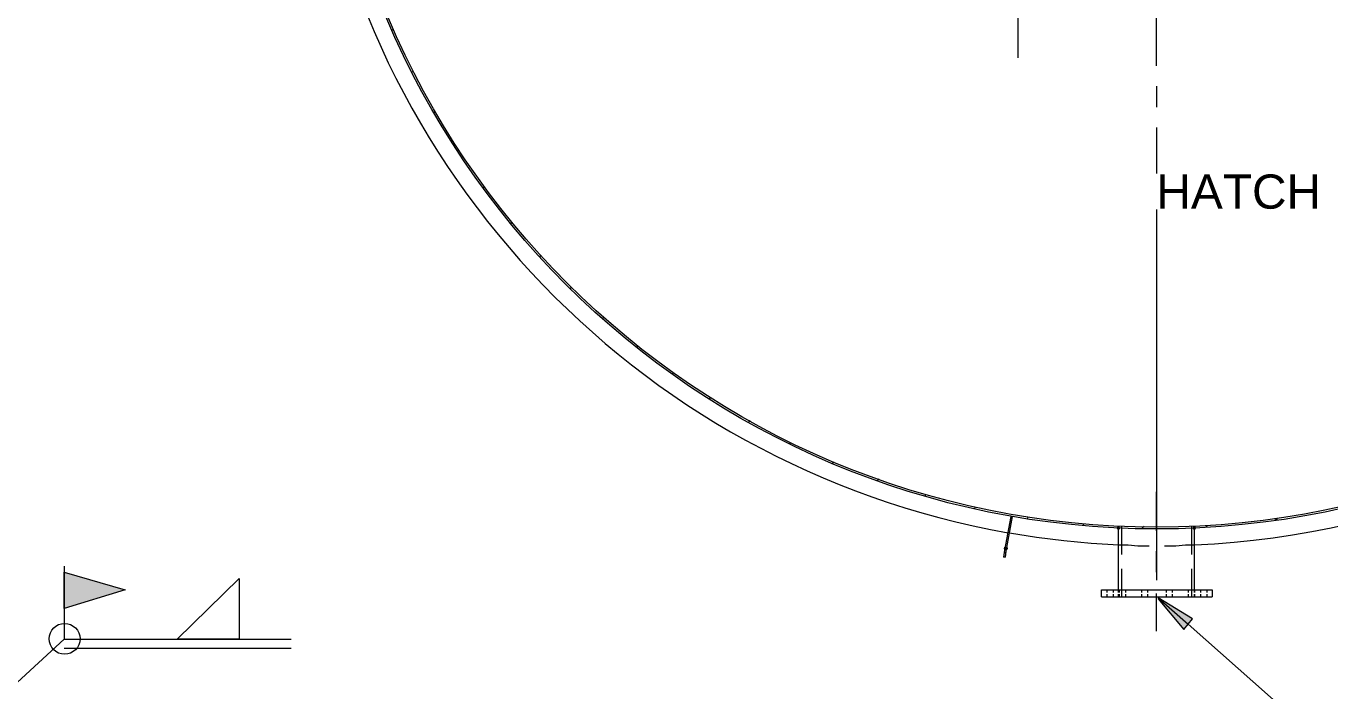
# Model space of a CAD drawing. Header units: millimetres. Extents: x 0 to 62767, y -13570 to 23963.
# Drawn here: x 11442 to 14254, y 2458 to 3893 of the extents above; entities that cross this region are included whole.
import ezdxf

# ---------------------------------------------------------------- set-up
doc = ezdxf.new("R2010")
doc.units = ezdxf.units.MM

msp = doc.modelspace()

# ---------------------------------------------------------------- hatches: boundary and pattern name
h = msp.add_hatch(color=7)
edge = h.paths.add_edge_path()
edge.add_arc((13798.095, 2809.524), 3.81, 0, 360)
h = msp.add_hatch(color=7)
edge = h.paths.add_edge_path()
edge.add_arc((13798.095, 2809.524), 3.81, 0, 360)
h = msp.add_hatch(color=7)
edge = h.paths.add_edge_path()
edge.add_arc((13961.905, 2809.524), 3.81, 0, 360)
h = msp.add_hatch(color=7)
edge = h.paths.add_edge_path()
edge.add_arc((13961.905, 2809.524), 3.81, 0, 360)
h = msp.add_hatch(color=7)
edge = h.paths.add_edge_path()
edge.add_arc((13554.286, 2765.714), 3.81, 0, 360)
h = msp.add_hatch(color=7)
edge = h.paths.add_edge_path()
edge.add_arc((13556.191, 2765.714), 3.81, 0, 360)
h = msp.add_hatch(color=7)
h.dxf.hatch_style = 2
h.paths.add_polyline_path([(11523.809, 2714.286), (11523.809, 2636.19), (11655.238, 2676.19)])
h = msp.add_hatch(color=7)
h.dxf.hatch_style = 2
h.paths.add_polyline_path([(13958.095, 2613.333), (13880, 2660.952), (13939.047, 2590.476)])

# ---------------------------------------------------------------- linework, layer by layer
at = {"color": 7, "lineweight": 0}
for points in [[(13880, 3807.619), (13880, 4611.428), (13880, 4535.238)], [(13580.952, 3986.666), (13580.952, 3824.762)], [(12177.943, 3915.914), (12192.317, 3881.67), (12207.357, 3847.778), (12223.056, 3814.247), (12239.405, 3781.084), (12256.397, 3748.299), (12274.024, 3715.899), (12292.279, 3683.894), (12311.153, 3652.29), (12330.639, 3621.098), (12350.728, 3590.325), (12371.414, 3559.979), (12392.688, 3530.07), (12414.543, 3500.605), (12436.971, 3471.593), (12459.963, 3443.042), (12483.513, 3414.961), (12507.612, 3387.357), (12532.253, 3360.241), (12557.427, 3333.619), (12583.128, 3307.5), (12609.347, 3281.893), (12636.076, 3256.806), (12663.308, 3232.248), (12691.035, 3208.226), (12719.249, 3184.75), (12747.943, 3161.827), (12777.108, 3139.467), (12806.736, 3117.677), (12836.821, 3096.466), (12867.353, 3075.842), (12898.326, 3055.814), (12929.732, 3036.389), (12961.562, 3017.578), (12993.81, 2999.387), (13026.466, 2981.826), (13059.525, 2964.902), (13092.976, 2948.624), (13126.814, 2933.001), (13161.029, 2918.041), (13195.615, 2903.752), (13230.563, 2890.143), (13265.866, 2877.222), (13301.516, 2864.998), (13337.505, 2853.478), (13373.825, 2842.672), (13410.469, 2832.587), (13447.429, 2823.233), (13484.696, 2814.617), (13522.264, 2806.748), (13560.124, 2799.634)], [(13880, 3763.809), (13880, 3718.095)], [(13880, 3674.286), (13880, 3575.238)], [(13880, 3497.143), (13880, 2697.143)], [(13880, 2813.333), (13880, 2887.619)], [(13554.286, 2746.667), (13556.191, 2760), (13569.523, 2834.286), (13565.714, 2834.286), (13552.38, 2761.905), (13550.476, 2746.667)], [(13798.095, 2811.428), (13798.095, 2813.333)], [(13798.095, 2811.428), (13798.095, 2813.333)], [(13805.714, 2752.381), (13805.714, 2813.333)], [(13880, 2803.809), (13880, 2815.238)], [(13956.19, 2752.381), (13956.19, 2813.333)], [(13961.905, 2811.428), (13961.905, 2813.333)], [(13961.905, 2811.428), (13961.905, 2813.333)], [(13962.735, 2773.249), (14005.135, 2775.627), (14047.452, 2778.983), (14089.67, 2783.312), (14131.77, 2788.614), (14173.737, 2794.886), (14215.554, 2802.125), (14257.203, 2810.33), (14298.669, 2819.498)], [(13560, 2800), (13561.904, 2800), (13563.81, 2800)], [(13562.889, 2799.143), (13621.532, 2789.819), (13680.43, 2782.394), (13739.537, 2776.875), (13798.807, 2773.265)], [(13798.095, 2676.19), (13798.095, 2809.524)], [(13961.905, 2676.19), (13961.905, 2809.524)], [(13798.095, 2773.333), (13819.048, 2773.333), (13840, 2771.428), (13860.952, 2771.428), (13864.761, 2771.428)], [(13880, 2714.286), (13880, 2760)], [(13897.143, 2771.428), (13900.952, 2771.428), (13921.905, 2771.428), (13942.857, 2773.333), (13961.905, 2773.333)], [(13554.286, 2746.667), (13550.476, 2746.667)], [(13556.191, 2756.19), (13554.286, 2756.19), (13552.38, 2756.19)], [(11523.809, 2727.619), (11523.809, 2569.524)], [(11767.619, 2569.524), (11900.952, 2700.952), (11900.952, 2569.524)], [(13805.714, 2660.952), (13805.714, 2721.905)], [(13956.19, 2660.952), (13956.19, 2721.905)], [(13761.905, 2660.952), (13761.905, 2676.19), (14000, 2676.19), (14000, 2660.952)], [(13773.333, 2676.19), (13773.333, 2670.476)], [(13786.666, 2676.19), (13786.666, 2670.476)], [(13798.095, 2670.476), (13798.095, 2676.19)], [(13798.095, 2670.476), (13798.095, 2676.19)], [(13800, 2676.19), (13800, 2670.476)], [(13813.333, 2676.19), (13813.333, 2670.476)], [(13847.619, 2676.19), (13847.619, 2670.476)], [(13860.952, 2676.19), (13860.952, 2670.476)], [(13900.952, 2676.19), (13900.952, 2670.476)], [(13914.286, 2676.19), (13914.286, 2670.476)], [(13948.571, 2676.19), (13948.571, 2670.476)], [(13961.905, 2670.476), (13961.905, 2676.19)], [(13975.238, 2676.19), (13975.238, 2670.476)], [(13988.572, 2676.19), (13988.572, 2670.476)], [(13761.905, 2660.952), (14000, 2660.952)], [(13773.333, 2666.667), (13773.333, 2660.952)], [(13786.666, 2666.667), (13786.666, 2660.952)], [(13798.095, 2660.952), (13798.095, 2666.667)], [(13798.095, 2660.952), (13798.095, 2666.667)], [(13800, 2666.667), (13800, 2660.952)], [(13813.333, 2666.667), (13813.333, 2660.952)], [(13847.619, 2666.667), (13847.619, 2660.952)], [(13860.952, 2666.667), (13860.952, 2660.952)], [(13880, 2660.952), (13880, 2668.571)], [(13880, 2586.667), (13880, 2660.952)], [(13958.095, 2613.333), (13883.81, 2659.048), (13948.571, 2601.905), (14196.191, 2382.857)], [(13883.81, 2657.143), (13939.047, 2590.476)], [(13900.952, 2666.667), (13900.952, 2660.952)], [(13914.286, 2666.667), (13914.286, 2660.952)], [(13948.571, 2666.667), (13948.571, 2660.952)], [(13961.905, 2660.952), (13961.905, 2666.667)], [(13961.905, 2666.667), (13961.905, 2660.952)], [(13961.905, 2660.952), (13961.905, 2666.667)], [(13975.238, 2666.667), (13975.238, 2660.952)], [(13988.572, 2666.667), (13988.572, 2660.952)], [(13939.047, 2590.476), (13958.095, 2613.333)], [(11523.809, 2569.524), (11264.762, 2331.429)], [(11523.809, 2569.524), (12013.333, 2569.524)], [(11900.952, 2569.524), (11767.619, 2569.524)], [(11523.809, 2550.476), (12013.333, 2550.476)]]:
    msp.add_lwpolyline(points, dxfattribs=at)
at = {"color": 179, "lineweight": 0, "true_color": 0x1e1e47}
for points in [[(12230.476, 3883.809), (12234.286, 3887.619)], [(12274.286, 3794.286), (12278.095, 3796.19)], [(12321.905, 3706.667), (12323.809, 3708.571)], [(12373.333, 3622.857), (12375.237, 3624.762)], [(12428.571, 3544.762), (12430.477, 3546.667)], [(12487.618, 3466.667), (12489.524, 3470.476)], [(12550.476, 3396.19), (12552.38, 3398.095)], [(12615.238, 3327.619), (12619.047, 3329.524)], [(12685.715, 3260.952), (12687.619, 3264.762)], [(12759.999, 3200), (12761.905, 3203.81)], [(12836.19, 3142.857), (12838.094, 3144.762)], [(12916.19, 3087.619), (12918.095, 3091.429)], [(13000, 3038.095), (13003.809, 3041.905)], [(13089.523, 2992.381), (13091.428, 2994.286)], [(13180.952, 2950.476), (13184.761, 2952.381)], [(13278.095, 2912.381), (13281.905, 2916.19)], [(13380.952, 2880), (13382.857, 2881.905)], [(13487.618, 2851.428), (13489.524, 2855.238)], [(13601.905, 2830.476), (13603.81, 2834.286)], [(13721.904, 2815.238), (13723.81, 2819.047)], [(13849.524, 2809.524), (13853.333, 2813.333)], [(13986.666, 2811.428), (13990.476, 2815.238)], [(14135.238, 2826.667), (14140.952, 2830.476)]]:
    msp.add_lwpolyline(points, dxfattribs=at)
at = {"color": 7, "lineweight": 0}
for points in [[(11523.809, 2636.19), (11523.809, 2714.286), (11655.238, 2676.19)], [(13961.905, 2670.476), (13961.905, 2676.19)]]:
    msp.add_lwpolyline(points, close=True, dxfattribs=at)
for centre, radius in [((13880.952, 4610.476), 1802.857), ((13880.952, 4610.476), 1799.047), ((11524.761, 2570.476), 33.333)]:
    msp.add_circle(centre, radius, dxfattribs=at)

# ---------------------------------------------------------------- texts
at = {"color": 7, "insert": (13880, 3572.883), "char_height": 73.83514, "attachment_point": 1}
msp.add_mtext('{\\fArial|b0|i0|c0;HATCH}', dxfattribs=at)

doc.saveas('drawing.dxf')
